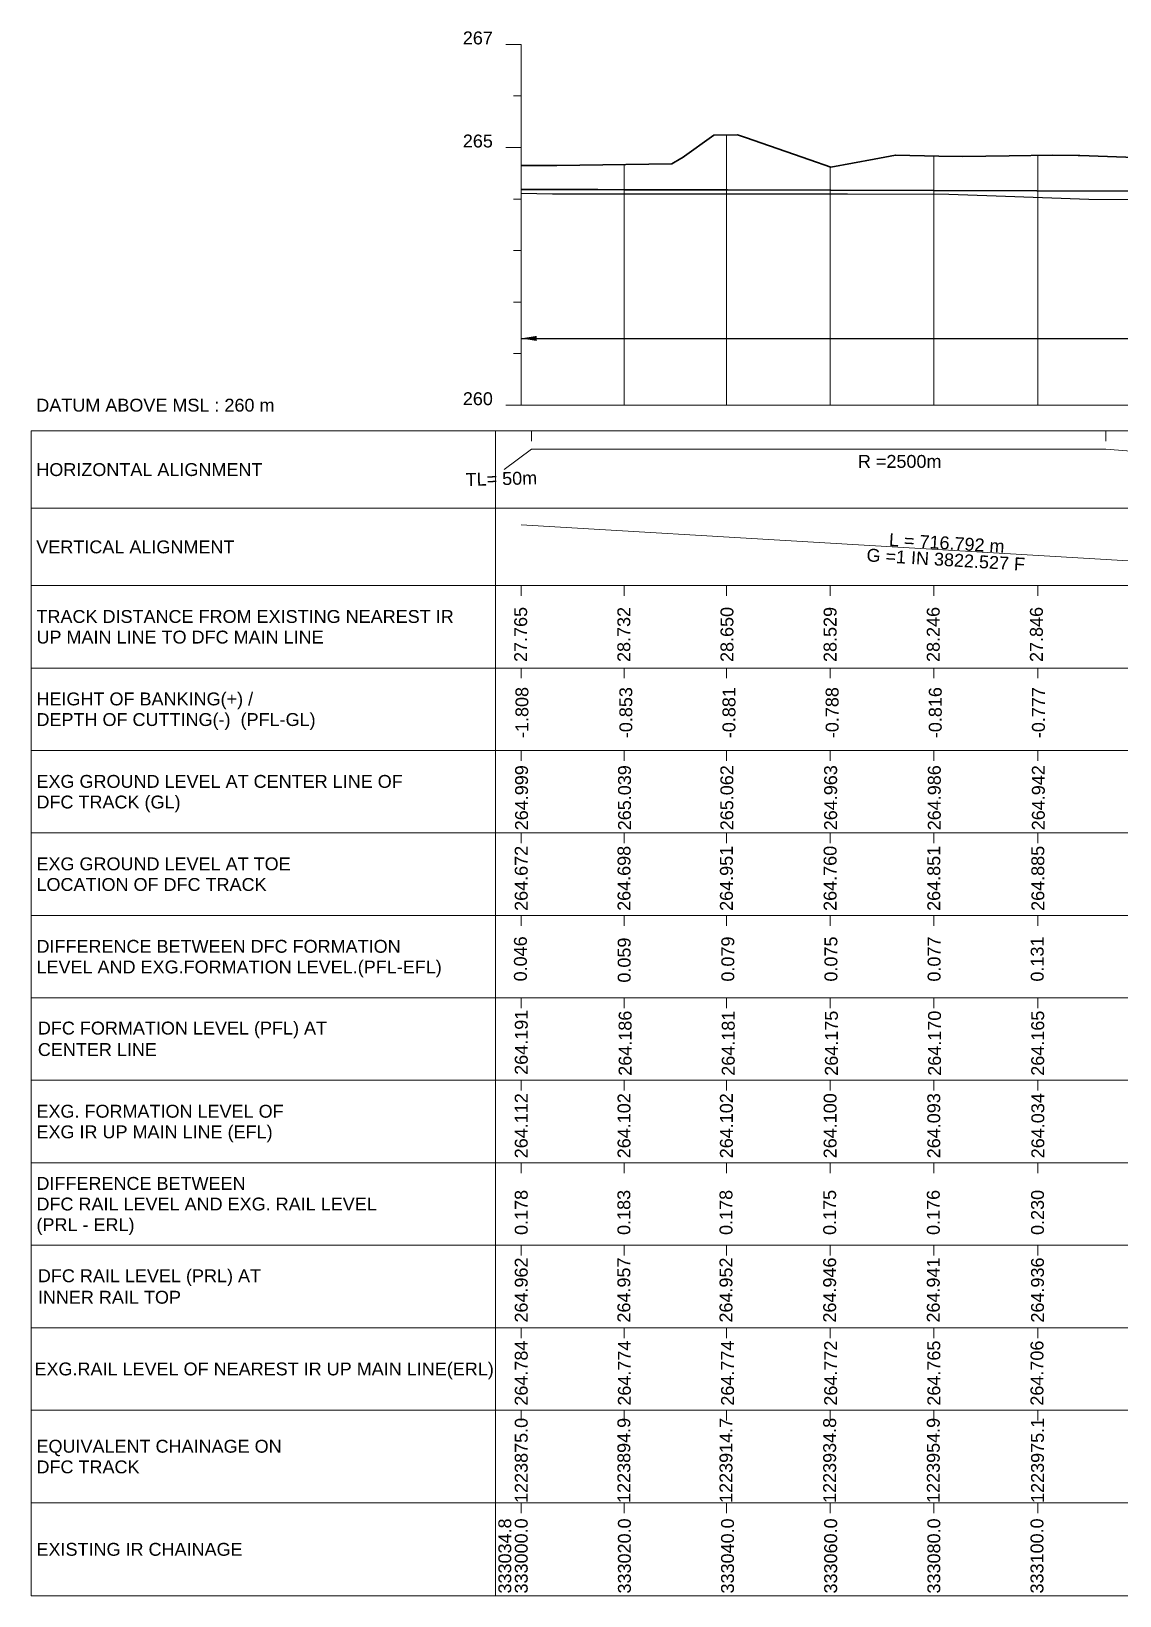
# Model space of a CAD drawing. Header units: metres. Extents: x -117481 to 30159, y 3176 to 3713.
# Drawn here: x 27905 to 28116, y 3373.3 to 3676.8 of the extents above; entities that cross this region are included whole.
import ezdxf
from ezdxf.enums import TextEntityAlignment as Align

# ---------------------------------------------------------------- set-up
doc = ezdxf.new("R2010")
doc.units = ezdxf.units.M
doc.header["$MEASUREMENT"] = 0
for name, color, linetype, lineweight in [('LS DATUM', 7, 'Continuous', 0), ('LS DATUM X', 7, 'Continuous', 0), ('LS DATUM Y', 7, 'Continuous', 0), ('LS DIFF. EXG.RL & PRO. RL', 10, 'Continuous', 0), ('LS DIFF. PFL & EFL', 10, 'Continuous', 0), ('LS EXG FL', 7, 'Continuous', 0), ('LS EXG GL AT PRO TOE', 7, 'Continuous', 0), ('LS EXG IR CH', 7, 'Continuous', 0), ('LS EXG RL', 7, 'Continuous', 0), ('LS EXG. FL', 7, 'Continuous', 0), ('LS EXG. GL', 7, 'Continuous', 0), ('LS EXG. GL AT PRO. TOE', 7, 'Continuous', 0), ('LS EXG. IR CH', 7, 'Continuous', 0), ('LS EXG. RL', 7, 'Continuous', 0), ('LS FRAME', 7, 'Continuous', 0), ('LS HORIZONTAL ALIGNMENT', 10, 'Continuous', 0), ('LS PRL-ERL', 10, 'Continuous', 0), ('LS PRO RAIL LEVEL', 10, 'Continuous', 0), ('LS PRO. CUT & FILL', 10, 'Continuous', 0), ('LS PRO. DFCC CH', 10, 'Continuous', 0), ('LS PRO. FL', 10, 'Continuous', 0), ('LS PRO. RL', 10, 'Continuous', 0), ('LS PROFILE EXG FL', 7, 'Continuous', 25), ('LS PROFILE EXG GL', 7, 'Continuous', 30), ('LS PROFILE PRO FL', 1, 'Continuous', 30), ('LS TICKS', 7, 'Continuous', 0), ("LS TRACK CENTER's", 10, 'Continuous', 0), ('LS VERTICAL ALIGNMENT', 10, 'Continuous', 0), ('Profile Existing GL', 7, 'Continuous', 0), ('Profile Grid', 7, 'Continuous', 0), ('Profile Vertical Alignment', 7, 'Continuous', 0)]:
    doc.layers.add(name, color=color, linetype=linetype, lineweight=lineweight)
doc.layers.add('STATION YARD LIMIT IN LS', color=7, linetype='Continuous')
doc.styles.get("Standard").update_dxf_attribs({"font": 'arial.ttf'})
doc.styles.add('Style-Arial', font='arial.ttf')
doc.styles.add('StyleArial', font='arial.ttf')
doc.dimstyles.get("Standard").update_dxf_attribs({"dimtxt": 5, "dimasz": 0.18, "dimexe": 0.18, "dimexo": 0.0625, "dimgap": 0.09, "dimtad": 0, "dimtih": 1, "dimtoh": 1, "dimdec": 4, "dimzin": 0, "dimdsep": 46, "dimtxsty": 'Standard', "dimcen": 0.09, "dimadec": 0, "dimazin": 0, "dimtfac": 1, "dimtdec": 4, "dimtofl": 0, "dimtmove": 0, "dimatfit": 3, "dimfxl": 1, "dimtolj": 1, "dimtzin": 0, "dimarcsym": 0})

# ---------------------------------------------------------------- blocks, each defined once
blk = doc.blocks.new('A$C04a81272')
at = {"color": 1}
for s, p in [('27.765', (0, 0)), ('28.732', (20, 0)), ('28.650', (40, 0)), ('28.529', (60, 0)), ('28.246', (80, 0)), ('27.846', (100, 0)), ('27.340', (120, 0)), ('26.635', (140, 0)), ('25.858', (160, 0)), ('25.067', (180, 0)), ('24.237', (200, 0)), ('23.410', (220, 0)), ('22.644', (240, 0)), ('21.944', (260, 0)), ('21.358', (280, 0)), ('20.915', (300, 0)), ('20.606', (320, 0)), ('20.404', (340, 0)), ('20.286', (360, 0)), ('20.190', (380, 0)), ('20.086', (400, 0)), ('20.000', (420, 0)), ('19.918', (440, 0)), ('19.817', (460, 0)), ('19.706', (480, 0)), ('19.602', (500, 0))]:
    blk.add_text(s, height=2.5, rotation=90, dxfattribs=at).set_placement(p)

msp = doc.modelspace()

# ---------------------------------------------------------------- linework, layer by layer
at = {"layer": 'LS DATUM X', "color": 7, "linetype": 'Continuous', "lineweight": 0}
msp.add_line((28000, 3604.28), (28500.07, 3604.28), dxfattribs=at)
at = {"layer": 'LS DATUM Y', "color": 7, "linetype": 'Continuous', "lineweight": 0}
for p, q in [((27997, 3674.28), (28000, 3674.28)), ((27997, 3674.28), (28000, 3674.28)), ((28000, 3604.28), (28000, 3674.28)), ((27998.5, 3664.28), (28000, 3664.28)), ((27997, 3654.28), (28000, 3654.28)), ((27998.5, 3644.28), (28000, 3644.28)), ((27998.5, 3634.28), (28000, 3634.28)), ((27998.5, 3624.28), (28000, 3624.28)), ((27998.5, 3614.28), (28000, 3614.28)), ((27997, 3604.28), (28000, 3604.28))]:
    msp.add_line(p, q, dxfattribs=at)
at = {"layer": 'LS FRAME'}
for points in [[(27995, 3373.28), (27905, 3373.28), (27905, 3599.28)], [(27905, 3599.28), (27995, 3599.28)], [(27995, 3584.28), (27905, 3584.28)], [(27995, 3569.28), (27905, 3569.28)], [(27995, 3553.28), (27905, 3553.28)], [(27905, 3553.28), (27995, 3553.28)], [(27995, 3537.28), (27905, 3537.28)], [(27905, 3537.28), (27995, 3537.28)], [(27995, 3521.28), (27905, 3521.28)], [(27905, 3521.28), (27995, 3521.28)], [(27995, 3505.28), (27905, 3505.28)], [(27995, 3489.28), (27905, 3489.28)], [(27905, 3489.28), (27995, 3489.28)], [(27995, 3473.28), (27905, 3473.28)], [(27905, 3473.28), (27995, 3473.28)], [(27995, 3457.28), (27905, 3457.28)], [(27905, 3457.28), (27995, 3457.28)], [(27995, 3441.28), (27905, 3441.28)], [(27905, 3441.28), (27995, 3441.28)], [(27995, 3425.28), (27905, 3425.28)], [(27995, 3409.28), (27905, 3409.28)], [(27995, 3391.28), (27905, 3391.28)]]:
    msp.add_lwpolyline(points, dxfattribs=at)
at = {"layer": 'LS FRAME', "color": 7, "linetype": 'Continuous', "lineweight": 0, "flags": 128}
for points in [[(27995, 3584.28), (28505.07, 3584.28), (28505.07, 3599.28), (27995, 3599.28), (27995, 3584.28)], [(27995, 3569.28), (28505.07, 3569.28), (28505.07, 3584.28), (27995, 3584.28), (27995, 3569.28)], [(27995, 3553.28), (28505.07, 3553.28), (28505.07, 3569.28), (27995, 3569.28), (27995, 3553.28)], [(27995, 3537.28), (28505.07, 3537.28), (28505.07, 3553.28), (27995, 3553.28), (27995, 3537.28)], [(27995, 3521.28), (28505.07, 3521.28), (28505.07, 3537.28), (27995, 3537.28), (27995, 3521.28)], [(27995, 3505.28), (28505.07, 3505.28), (28505.07, 3521.28), (27995, 3521.28), (27995, 3505.28)], [(27995, 3489.28), (28505.07, 3489.28), (28505.07, 3505.28), (27995, 3505.28), (27995, 3489.28)], [(27995, 3473.28), (28505.07, 3473.28), (28505.07, 3489.28), (27995, 3489.28), (27995, 3473.28)], [(27995, 3457.28), (28505.07, 3457.28), (28505.07, 3473.28), (27995, 3473.28), (27995, 3457.28)], [(27995, 3441.28), (28505.07, 3441.28), (28505.07, 3457.28), (27995, 3457.28), (27995, 3441.28)], [(27995, 3425.28), (28505.07, 3425.28), (28505.07, 3441.28), (27995, 3441.28), (27995, 3425.28)], [(27995, 3409.28), (28505.07, 3409.28), (28505.07, 3425.28), (27995, 3425.28), (27995, 3409.28)], [(27995, 3391.28), (28505.07, 3391.28), (28505.07, 3409.28), (27995, 3409.28), (27995, 3391.28)], [(27995, 3373.28), (28505.07, 3373.28), (28505.07, 3391.28), (27995, 3391.28), (27995, 3373.28)]]:
    msp.add_lwpolyline(points, close=True, dxfattribs=at)
at = {"layer": 'LS FRAME', "color": 7, "linetype": 'Continuous', "lineweight": 0}
msp.add_3dface([(27995, 3505.28), (27915, 3505.28), (27915, 3505.28)], dxfattribs=at)
at = {"layer": 'LS HORIZONTAL ALIGNMENT', "lineweight": 0, "flags": 128}
msp.add_lwpolyline([(27996.66, 3591.78), (28002, 3595.73), (28002, 3595.73), (28113.37, 3595.73), (28113.37, 3595.73), (28163.37, 3591.78), (28163.37, 3591.78), (28166.3, 3591.78), (28166.3, 3591.78), (28216.61, 3591.78), (28216.61, 3591.78), (28256.94, 3589.22), (28256.94, 3589.22), (28300.47, 3589.22), (28300.47, 3589.22), (28340.14, 3591.78), (28340.14, 3591.78), (28500.07, 3591.78)], dxfattribs=at)
at = {"layer": 'LS PROFILE EXG FL'}
msp.add_lwpolyline([(28000, 3645.4), (28006.08, 3645.3), (28018.19, 3645.3), (28024.56, 3645.3), (28041.56, 3645.3), (28054.21, 3645.27), (28055.35, 3645.29), (28063.25, 3645.27), (28082.92, 3645.21), (28092.11, 3644.89), (28110.09, 3644.27), (28123.35, 3644.2)], dxfattribs=at)
at = {"layer": 'LS PROFILE EXG GL', "flags": 128}
msp.add_lwpolyline([(28000, 3650.8), (28006.87, 3650.75), (28029.23, 3651.13), (28030.96, 3652.16), (28031.18, 3652.29), (28037.32, 3656.68), (28041.96, 3656.72), (28043.46, 3656.2), (28055.96, 3651.85), (28060.01, 3650.44), (28068.46, 3652.02), (28072.55, 3652.79), (28080.96, 3652.61), (28085.53, 3652.52), (28094.64, 3652.65), (28103.05, 3652.76), (28108, 3652.73), (28108.32, 3652.71), (28120.82, 3652.28)], dxfattribs=at)
at = {"layer": 'LS PROFILE PRO FL', "flags": 128}
msp.add_lwpolyline([(28014.77, 3646.19), (28000, 3646.14), (28020, 3646.09), (28040, 3646.03), (28060, 3645.98), (28080, 3645.93), (28100, 3645.88), (28120, 3645.82)], dxfattribs=at)
at = {"layer": 'LS TICKS', "color": 7, "linetype": 'Continuous', "lineweight": 0, "flags": 128}
for points in [[(28002, 3597.28), (28002, 3599.28)], [(28113.37, 3597.28), (28113.37, 3599.28)], [(28000, 3567.28), (28000, 3569.28)], [(28019.93, 3567.28), (28019.93, 3569.28)], [(28039.78, 3567.28), (28039.78, 3569.28)], [(28059.89, 3567.28), (28059.89, 3569.28)], [(28079.99, 3567.28), (28079.99, 3569.28)], [(28100.17, 3567.28), (28100.17, 3569.28)], [(28000, 3551.28), (28000, 3553.28)], [(28019.93, 3551.28), (28019.93, 3553.28)], [(28039.78, 3551.28), (28039.78, 3553.28)], [(28059.89, 3551.28), (28059.89, 3553.28)], [(28079.99, 3551.28), (28079.99, 3553.28)], [(28100.17, 3551.28), (28100.17, 3553.28)], [(28000, 3535.28), (28000, 3537.28)], [(28019.93, 3535.28), (28019.93, 3537.28)], [(28039.78, 3535.28), (28039.78, 3537.28)], [(28059.89, 3535.28), (28059.89, 3537.28)], [(28079.99, 3535.28), (28079.99, 3537.28)], [(28100.17, 3535.28), (28100.17, 3537.28)], [(28000, 3519.28), (28000, 3521.28)], [(28019.93, 3519.28), (28019.93, 3521.28)], [(28039.78, 3519.28), (28039.78, 3521.28)], [(28059.89, 3519.28), (28059.89, 3521.28)], [(28079.99, 3519.28), (28079.99, 3521.28)], [(28100.17, 3519.28), (28100.17, 3521.28)], [(28000, 3503.28), (28000, 3505.28)], [(28019.93, 3503.28), (28019.93, 3505.28)], [(28039.78, 3503.28), (28039.78, 3505.28)], [(28059.89, 3503.28), (28059.89, 3505.28)], [(28079.99, 3503.28), (28079.99, 3505.28)], [(28100.17, 3503.28), (28100.17, 3505.28)], [(28000, 3487.28), (28000, 3489.28)], [(28019.93, 3487.28), (28019.93, 3489.28)], [(28039.78, 3487.28), (28039.78, 3489.28)], [(28059.89, 3487.28), (28059.89, 3489.28)], [(28079.99, 3487.28), (28079.99, 3489.28)], [(28100.17, 3487.28), (28100.17, 3489.28)], [(28000, 3471.28), (28000, 3473.28)], [(28019.93, 3471.28), (28019.93, 3473.28)], [(28039.78, 3471.28), (28039.78, 3473.28)], [(28059.89, 3471.28), (28059.89, 3473.28)], [(28079.99, 3471.28), (28079.99, 3473.28)], [(28100.17, 3471.28), (28100.17, 3473.28)], [(28000, 3455.28), (28000, 3457.28)], [(28019.93, 3455.28), (28019.93, 3457.28)], [(28039.78, 3455.28), (28039.78, 3457.28)], [(28059.89, 3455.28), (28059.89, 3457.28)], [(28079.99, 3455.28), (28079.99, 3457.28)], [(28100.17, 3455.28), (28100.17, 3457.28)], [(28000, 3439.28), (28000, 3441.28)], [(28019.93, 3439.28), (28019.93, 3441.28)], [(28039.78, 3439.28), (28039.78, 3441.28)], [(28059.89, 3439.28), (28059.89, 3441.28)], [(28079.99, 3439.28), (28079.99, 3441.28)], [(28100.17, 3439.28), (28100.17, 3441.28)], [(28000, 3423.28), (28000, 3425.28)], [(28019.93, 3423.28), (28019.93, 3425.28)], [(28039.78, 3423.28), (28039.78, 3425.28)], [(28059.89, 3423.28), (28059.89, 3425.28)], [(28079.99, 3423.28), (28079.99, 3425.28)], [(28100.17, 3423.28), (28100.17, 3425.28)], [(28000, 3407.28), (28000, 3409.28)], [(28019.93, 3407.28), (28019.93, 3409.28)], [(28039.78, 3407.28), (28039.78, 3409.28)], [(28059.89, 3407.28), (28059.89, 3409.28)], [(28079.99, 3407.28), (28079.99, 3409.28)], [(28100.17, 3407.28), (28100.17, 3409.28)], [(28000, 3389.28), (28000, 3391.28)], [(28019.93, 3389.28), (28019.93, 3391.28)], [(28039.78, 3389.28), (28039.78, 3391.28)], [(28059.89, 3389.28), (28059.89, 3391.28)], [(28079.99, 3389.28), (28079.99, 3391.28)], [(28100.17, 3389.28), (28100.17, 3391.28)]]:
    msp.add_lwpolyline(points, dxfattribs=at)
at = {"layer": 'LS VERTICAL ALIGNMENT', "linetype": 'Continuous', "lineweight": 0, "flags": 128}
msp.add_lwpolyline([(28000, 3581.06), (28176.65, 3570.56)], dxfattribs=at)
at = {"layer": 'Profile Grid', "linetype": 'Continuous', "lineweight": 0, "flags": 128}
for points in [[(28039.78, 3604.28), (28039.78, 3656.7)], [(28079.99, 3604.28), (28079.99, 3652.63)], [(28100.17, 3604.28), (28100.17, 3652.72)], [(28000, 3604.28), (28000, 3650.8)], [(28019.93, 3604.28), (28019.93, 3650.98)], [(28059.89, 3604.28), (28059.89, 3650.48)]]:
    msp.add_lwpolyline(points, dxfattribs=at)

# ---------------------------------------------------------------- block references
at = {"color": 5}
msp.add_blockref('A$C04a81272', (28001.14, 3554.45), dxfattribs=at)

# ---------------------------------------------------------------- texts
at = {"color": 1}
for s, p in [('-1.808', (28001.38, 3539.7)), ('-0.853', (28021.53, 3539.67)), ('-0.881', (28041.53, 3539.67)), ('-0.788', (28061.53, 3539.67)), ('-0.816', (28081.53, 3539.67)), ('-0.777', (28101.53, 3539.67)), ('0.046', (28001.09, 3492.48)), ('0.059', (28021.21, 3492.24)), ('0.079', (28041.3, 3492.44)), ('0.075', (28061.3, 3492.44)), ('0.077', (28081.3, 3492.44)), ('0.131', (28101.3, 3492.44)), ('264.191', (28001.26, 3474.35)), ('264.186', (28021.39, 3474.17)), ('264.181', (28041.39, 3474.17)), ('264.175', (28061.39, 3474.17)), ('264.170', (28081.39, 3474.17)), ('264.165', (28101.39, 3474.17))]:
    msp.add_text(s, height=2.5, rotation=90, dxfattribs=at).set_placement(p)
at = {"layer": 'LS DATUM', "color": 7, "style": 'StyleArial'}
msp.add_text('DATUM ABOVE MSL : 260 m', height=2.5, rotation=0, dxfattribs=at).set_placement((27905.97, 3604.28), align=Align.MIDDLE_LEFT)
at = {"layer": 'LS DATUM Y', "color": 7, "lineweight": 0, "style": 'Style-Arial'}
for s, p in [('267', (27994.5, 3674.28)), ('265', (27994.5, 3654.28)), ('260', (27994.5, 3604.28))]:
    msp.add_text(s, height=2.5, dxfattribs=at).set_placement(p, align=Align.RIGHT)
at = {"layer": 'LS DIFF. EXG.RL & PRO. RL', "color": 10, "style": 'StyleArial'}
for s, p in [('DIFFERENCE BETWEEN ', (27906, 3453.28)), ('DFC RAIL LEVEL AND EXG. RAIL LEVEL ', (27906, 3449.28)), ('(PRL - ERL)', (27906, 3445.28))]:
    msp.add_text(s, height=2.5, rotation=0, dxfattribs=at).set_placement(p, align=Align.MIDDLE_LEFT)
at = {"layer": 'LS DIFF. PFL & EFL', "color": 10, "style": 'StyleArial'}
for s, p in [('DIFFERENCE BETWEEN DFC FORMATION ', (27906, 3499.28)), ('LEVEL AND EXG.FORMATION LEVEL.(PFL-EFL)', (27906, 3495.28))]:
    msp.add_text(s, height=2.5, rotation=0, dxfattribs=at).set_placement(p, align=Align.MIDDLE_LEFT)
at = {"layer": 'LS EXG FL', "style": 'StyleArial'}
for s, p in [('EXG. FORMATION LEVEL OF', (27906, 3467.28)), ('EXG IR UP MAIN LINE (EFL)', (27906, 3463.28))]:
    msp.add_text(s, height=2.5, rotation=0, dxfattribs=at).set_placement(p, align=Align.MIDDLE_LEFT)
at = {"layer": 'LS EXG GL AT PRO TOE', "color": 7, "style": 'StyleArial'}
for s, p in [('EXG GROUND LEVEL AT TOE', (27906, 3515.28)), ('LOCATION OF DFC TRACK', (27906, 3511.28))]:
    msp.add_text(s, height=2.5, rotation=0, dxfattribs=at).set_placement(p, align=Align.MIDDLE_LEFT)
at = {"layer": 'LS EXG IR CH', "style": 'Style-Arial'}
for s, p in [('333034.8', (27996.81, 3388.28)), ('333000.0', (28000, 3388.28)), ('333020.0', (28020, 3388.28)), ('333040.0', (28040, 3388.28)), ('333060.0', (28060, 3388.28)), ('333080.0', (28080, 3388.28)), ('333100.0', (28100, 3388.28))]:
    msp.add_text(s, height=2.5, rotation=90, dxfattribs=at).set_placement(p, align=Align.MIDDLE_RIGHT)
at = {"layer": 'LS EXG RL', "style": 'Style-Arial'}
for s, p in [('264.784', (28000, 3422.78)), ('264.774', (28020, 3422.78)), ('264.774', (28040, 3422.78)), ('264.772', (28060, 3422.78)), ('264.765', (28080, 3422.78)), ('264.706', (28100, 3422.78))]:
    msp.add_text(s, height=2.5, rotation=90, dxfattribs=at).set_placement(p, align=Align.MIDDLE_RIGHT)
at = {"layer": 'LS EXG. FL'}
for s, p in [('264.112', (28000, 3470.78)), ('264.102', (28019.93, 3470.78)), ('264.102', (28039.78, 3470.78)), ('264.100', (28059.89, 3470.78)), ('264.093', (28079.99, 3470.78)), ('264.034', (28100.17, 3470.78))]:
    msp.add_text(s, height=2.5, rotation=90, dxfattribs=at).set_placement(p, align=Align.MIDDLE_RIGHT)
at = {"layer": 'LS EXG. GL', "color": 7, "style": 'StyleArial'}
for s, p in [('EXG GROUND LEVEL AT CENTER LINE OF ', (27906, 3531.28)), ('DFC TRACK (GL)', (27906, 3527.28))]:
    msp.add_text(s, height=2.5, rotation=0, dxfattribs=at).set_placement(p, align=Align.MIDDLE_LEFT)
at = {"layer": 'LS EXG. GL AT PRO. TOE'}
for s, p in [('264.672', (28000, 3518.78)), ('264.698', (28019.93, 3518.78)), ('264.951', (28039.78, 3518.78)), ('264.760', (28059.89, 3518.78)), ('264.851', (28079.99, 3518.78)), ('264.885', (28100.17, 3518.78))]:
    msp.add_text(s, height=2.5, rotation=90, dxfattribs=at).set_placement(p, align=Align.MIDDLE_RIGHT)
at = {"layer": 'LS EXG. IR CH', "style": 'StyleArial'}
msp.add_text('EXISTING IR CHAINAGE', height=2.5, rotation=0, dxfattribs=at).set_placement((27906, 3382.28), align=Align.MIDDLE_LEFT)
at = {"layer": 'LS EXG. RL', "style": 'StyleArial'}
msp.add_text('EXG.RAIL LEVEL OF NEAREST IR UP MAIN LINE(ERL)', height=2.5, rotation=0, dxfattribs=at).set_placement((27905.61, 3417.28), align=Align.MIDDLE_LEFT)
at = {"layer": 'LS HORIZONTAL ALIGNMENT', "style": 'StyleArial'}
msp.add_text('HORIZONTAL ALIGNMENT', height=2.5, rotation=0, dxfattribs=at).set_placement((27905.97, 3591.78), align=Align.MIDDLE_LEFT)
at = {"layer": 'LS HORIZONTAL ALIGNMENT', "lineweight": 0, "insert": (28073.38, 3593.35), "char_height": 2.5, "attachment_point": 5, "line_spacing_factor": 0.6, "style": 'Style-Arial'}
msp.add_mtext('R =2500m', dxfattribs=at)
at = {"layer": 'LS HORIZONTAL ALIGNMENT', "lineweight": 0, "insert": (27996.15, 3590), "char_height": 2.5, "attachment_point": 5, "rotation": 1.4435, "line_spacing_factor": 0.6, "style": 'Style-Arial'}
msp.add_mtext('TL= 50m', dxfattribs=at)
at = {"layer": 'LS PRL-ERL'}
for s, p in [('0.178', (28001.25, 3443.28)), ('0.183', (28021.15, 3443.28)), ('0.178', (28040.95, 3443.28)), ('0.175', (28061.05, 3443.28)), ('0.176', (28081.15, 3443.28)), ('0.230', (28101.35, 3443.28))]:
    msp.add_text(s, height=2.5, rotation=90, dxfattribs=at).set_placement(p)
at = {"layer": 'LS PRO RAIL LEVEL'}
for s, p in [('264.962', (28001.25, 3426.28)), ('264.957', (28021.15, 3426.28)), ('264.952', (28040.95, 3426.28)), ('264.946', (28061.05, 3426.28)), ('264.941', (28081.15, 3426.28)), ('264.936', (28101.35, 3426.28))]:
    msp.add_text(s, height=2.5, rotation=90, dxfattribs=at).set_placement(p)
at = {"layer": 'LS PRO. CUT & FILL', "color": 10, "style": 'StyleArial'}
for s, p in [('HEIGHT OF BANKING(+) /', (27906, 3547.28)), ('DEPTH OF CUTTING(-)  (PFL-GL)', (27906, 3543.28))]:
    msp.add_text(s, height=2.5, rotation=0, dxfattribs=at).set_placement(p, align=Align.MIDDLE_LEFT)
at = {"layer": 'LS PRO. DFCC CH'}
for s, p in [('1223875.0', (28001.25, 3391.28)), ('1223894.9', (28021.15, 3391.28)), ('1223914.7', (28040.95, 3391.28)), ('1223934.8', (28061.05, 3391.28)), ('1223954.9', (28081.15, 3391.28)), ('1223975.1', (28101.35, 3391.28))]:
    msp.add_text(s, height=2.5, rotation=90, dxfattribs=at).set_placement(p)
at = {"layer": 'LS PRO. DFCC CH', "color": 10, "style": 'Style-Arial'}
for s, p in [('EQUIVALENT CHAINAGE ON ', (27906, 3402.28)), ('DFC TRACK', (27906, 3398.28))]:
    msp.add_text(s, height=2.5, rotation=0, dxfattribs=at).set_placement(p, align=Align.MIDDLE_LEFT)
at = {"layer": 'LS PRO. FL', "color": 10, "insert": (27906.27, 3484.67), "char_height": 2.5, "width": 63.0579, "attachment_point": 1, "rotation": 0, "style": 'StyleArial'}
msp.add_mtext('DFC FORMATION LEVEL (PFL) AT CENTER LINE ', dxfattribs=at)
at = {"layer": 'LS PRO. RL', "color": 10, "insert": (27906.27, 3436.61), "char_height": 2.5, "width": 49.1045, "attachment_point": 1, "rotation": 0, "style": 'StyleArial'}
msp.add_mtext('DFC RAIL LEVEL (PRL) AT INNER RAIL TOP', dxfattribs=at)
at = {"layer": "LS TRACK CENTER's", "color": 10, "style": 'StyleArial'}
for s, p in [('TRACK DISTANCE FROM EXISTING NEAREST IR ', (27906, 3563.28)), ('UP MAIN LINE TO DFC MAIN LINE', (27906, 3559.28))]:
    msp.add_text(s, height=2.5, rotation=0, dxfattribs=at).set_placement(p, align=Align.MIDDLE_LEFT)
at = {"layer": 'LS VERTICAL ALIGNMENT', "style": 'StyleArial'}
msp.add_text('VERTICAL ALIGNMENT', height=2.5, rotation=0, dxfattribs=at).set_placement((27905.97, 3576.78), align=Align.MIDDLE_LEFT)
at = {"layer": 'Profile Existing GL', "color": 7, "style": 'Style-Arial'}
for s, p in [('264.999', (28000.06, 3528.11)), ('265.039', (28020.03, 3528.11)), ('265.062', (28039.87, 3528.11)), ('264.963', (28059.99, 3528.11)), ('264.986', (28080.09, 3528.11)), ('264.942', (28100.27, 3528.11))]:
    msp.add_text(s, height=2.5, rotation=90, dxfattribs=at).set_placement(p, align=Align.MIDDLE_CENTER)
at = {"layer": 'Profile Vertical Alignment', "color": 1, "insert": (28082.42, 3575.91), "char_height": 2.5, "attachment_point": 5, "rotation": 356.5967, "line_spacing_factor": 0.776524, "style": 'Style-Arial'}
msp.add_mtext('L = 716.792 m\\PG =1 IN 3822.527 F', dxfattribs=at)

# ---------------------------------------------------------------- leaders
at = {"layer": 'STATION YARD LIMIT IN LS', "lineweight": 15}
msp.add_leader([(28000, 3617.23), (28250.98, 3617.23)], dimstyle='Standard', override={"dimasz": 3}, dxfattribs=at)

doc.saveas('drawing.dxf')
